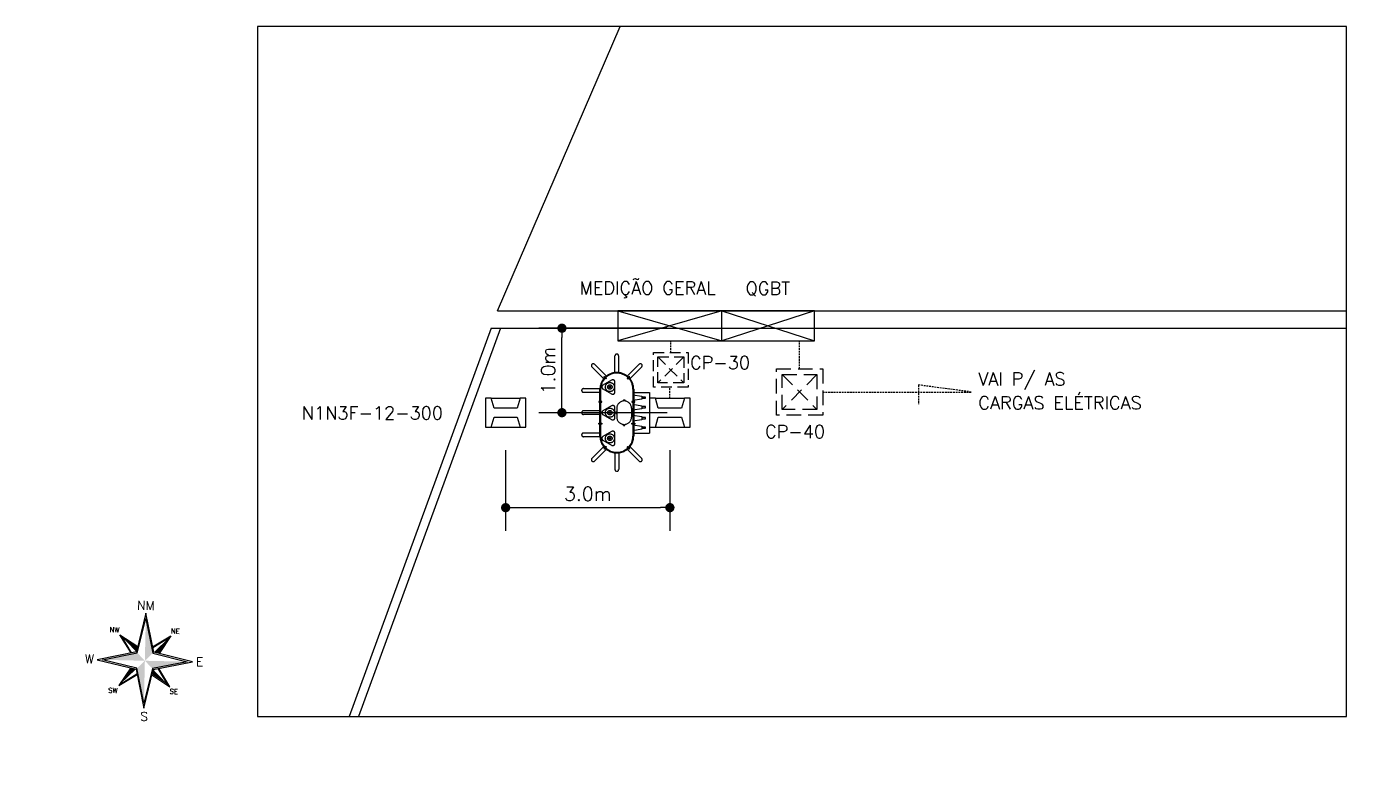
# Model space of a CAD drawing. Header units: metres. Extents: x 2259 to 2924, y 760 to 1225.
# Drawn here: x 2258.6 to 2441.1, y 759.6 to 863.6 of the extents above; entities that cross this region are included whole.
import ezdxf

# ---------------------------------------------------------------- set-up
doc = ezdxf.new("R2010")
doc.units = ezdxf.units.M
doc.linetypes.add('DASHED2', pattern=[0.375, 0.25, -0.125])
doc.linetypes.add('HIDDEN', pattern=[9.525, 6.35, -3.175])
for name, color, linetype in [('1 GERAL', 7, 'Continuous'), ('1 LAYOUT', 7, 'Continuous'), ('A.BASE', 7, 'Continuous'), ('A_BASE', 8, 'Continuous'), ('BASE ALAMO', 8, 'Continuous'), ('E-ELE-ENE-PS', 3, 'DASHED2')]:
    doc.layers.add(name, color=color, linetype=linetype)
doc.styles.add('COMPLEX', font='complex', dxfattribs={"oblique": 9})
doc.styles.add('ROMANS', font='ROMANS.SHX')

# ---------------------------------------------------------------- blocks, each defined once
blk = doc.blocks.new('A$C122654E6')
at = {"layer": 'BASE ALAMO'}
for p, q in [((12.83, 18.71), (10.01, 23.14)), ((18.62, 20.33), (23.05, 23.15)), ((10, 10.1), (14.43, 12.92)), ((23.05, 10.1), (20.23, 14.53))]:
    blk.add_line(p, q, dxfattribs=at)
for points in [[(29.64, 16.62), (18.91, 19), (16.53, 29.74), (14.14, 19), (3.41, 16.62), (14.14, 14.23), (16.53, 3.5), (18.91, 14.23)], [(14.4, 14.49), (4.81, 16.62), (14.4, 18.75), (16.53, 28.33), (18.66, 18.75), (28.24, 16.62), (18.66, 14.49), (16.53, 4.9)]]:
    blk.add_lwpolyline(points, close=True, dxfattribs=at)
for points in [[(12.67, 18.68), (9.51, 23.64), (14.47, 20.48)], [(18.58, 20.49), (23.54, 23.64), (20.39, 18.68)], [(12.66, 14.57), (9.51, 9.61), (14.47, 12.76)], [(18.58, 12.76), (23.55, 9.6), (20.39, 14.56)]]:
    blk.add_lwpolyline(points, dxfattribs=at)
for points in [[(18.66, 18.75), (16.53, 28.33), (16.53, 16.62)], [(14.14, 19), (14.44, 20.32), (10.01, 23.14)], [(23.05, 23.15), (18.91, 19), (20.23, 18.72)], [(14.4, 18.75), (4.81, 16.62), (16.53, 16.62)], [(14.4, 14.49), (16.53, 4.9), (16.53, 16.62)], [(28.24, 16.62), (16.53, 16.62), (18.66, 14.49)], [(14.14, 14.24), (10, 10.1), (12.82, 14.53)], [(18.91, 14.23), (23.05, 10.1), (18.62, 12.92)]]:
    blk.add_solid(points, dxfattribs=at)
at = {"layer": 'BASE ALAMO', "style": 'COMPLEX'}
for s, height, p in [('NM', 2.444, (14.09, 30.69)), ('NW', 1.368, (6.62, 24.3)), ('NE', 1.368, (23.56, 24.3)), ('W', 2.44, (0, 15.57)), ('E', 2.44, (30.65, 15.43)), ('SW', 1.368, (6.62, 7.53)), ('SE', 1.368, (23.56, 7.61)), ('S', 2.44, (15.62, 0))]:
    blk.add_text(s, height=height, dxfattribs=at).set_placement(p)
blk = doc.blocks.new('A$C18675DBF')
at = {"xscale": 0.15, "yscale": 0.15, "zscale": 0.15}
blk.add_blockref('A$C122654E6', (0, 0), dxfattribs=at)
blk = doc.blocks.new('A$C32460971')
at = {"layer": 'BASE ALAMO', "xscale": -18.55897982931856, "yscale": -18.52579631707249, "zscale": 18.55897982931856, "rotation": 219.1702798834592}
blk.add_blockref('A$C18675DBF', (31.6, -27.5), dxfattribs=at)
blk = doc.blocks.new('CATERR')
at = {"linetype": 'DASHED2', "ltscale": 0.5}
for p, q in [((-0.15, 0.15), (0.15, -0.15)), ((0.15, 0.15), (-0.15, -0.15))]:
    blk.add_line(p, q, dxfattribs=at)
for points in [[(-0.2, 0.2), (0.2, 0.2), (0.2, -0.2), (-0.2, -0.2)], [(-0.15, 0.15), (0.15, 0.15), (0.15, -0.15), (-0.15, -0.15)]]:
    blk.add_lwpolyline(points, close=True, dxfattribs=at)
at = {"flags": 1}
for tag in ['ALTURA', 'SUBGRUPO', 'SIMBOLO', 'GRUPO', 'COMPOSICAO', 'DESCRICAO', 'POTENCIA', 'FUNCAO', 'FATOR', 'RENDIMENTO', 'LAYER']:
    blk.add_attdef(tag, (0, 0), '', height=0.25, dxfattribs=at)
blk = doc.blocks.new('TRASNFORMADOR')
at = {"color": 0, "linetype": 'ByBlock', "ltscale": 0.5}
for p, q in [((-0.376, 0.766), (-0.376, 1.036)), ((-0.319, 0.767), (-0.319, 1.036)), ((-0.029, 0.766), (-0.029, 1.036)), ((0.029, 0.767), (0.029, 1.036)), ((0.319, 0.767), (0.319, 1.036)), ((0.376, 0.766), (0.376, 1.036)), ((-0.565, 0.671), (-0.758, 0.864)), ((-0.524, 0.712), (-0.717, 0.904)), ((0.524, 0.712), (0.717, 0.904)), ((0.565, 0.671), (0.758, 0.864)), ((-0.561, 0.716), (-0.569, 0.708)), ((-0.569, 0.708), (-0.537, 0.675)), ((-0.529, 0.683), (-0.561, 0.716)), ((-0.537, 0.675), (-0.529, 0.683)), ((0.367, 0.767), (-0.367, 0.767)), ((-0.178, 0.749), (-0.178, 0.795)), ((-0.178, 0.795), (-0.166, 0.795)), ((-0.166, 0.749), (-0.178, 0.749)), ((-0.166, 0.795), (-0.166, 0.749)), ((0.178, 0.795), (0.166, 0.795)), ((0.166, 0.795), (0.166, 0.749)), ((0.166, 0.749), (0.178, 0.749)), ((0.178, 0.749), (0.178, 0.795)), ((0.529, 0.683), (0.561, 0.716)), ((0.537, 0.675), (0.529, 0.683)), ((0.569, 0.708), (0.537, 0.675)), ((0.561, 0.716), (0.569, 0.708)), ((-0.617, 0.543), (-0.89, 0.543)), ((-0.617, 0.485), (-0.89, 0.485)), ((-0.011, 0.514), (-0.069, 0.514)), ((-0.011, 0.531), (-0.011, 0.514)), ((-0.011, 0.531), (0.011, 0.531)), ((-0.011, 0.525), (-0.011, 0.525)), ((0.011, 0.531), (0.011, 0.514)), ((0.069, 0.514), (0.011, 0.514)), ((0.617, 0.543), (0.89, 0.543)), ((0.617, 0.485), (0.89, 0.485)), ((-0.565, 0.357), (-0.758, 0.164)), ((-0.524, 0.316), (-0.717, 0.124)), ((-0.569, 0.32), (-0.537, 0.353)), ((-0.561, 0.312), (-0.569, 0.32)), ((-0.529, 0.345), (-0.561, 0.312)), ((-0.537, 0.353), (-0.529, 0.345)), ((0.367, 0.261), (-0.367, 0.261)), ((-0.319, 0.261), (-0.319, 0)), ((-0.259, 0.124), (-0.282, 0.261)), ((-0.189, 0.261), (-0.212, 0.124)), ((-0.201, 0.411), (-0.183, 0.411)), ((-0.201, 0.411), (-0.201, 0.388)), ((-0.201, 0.388), (-0.183, 0.388)), ((-0.195, 0.411), (-0.195, 0.411)), ((-0.178, 0.279), (-0.166, 0.279)), ((-0.178, 0.233), (-0.178, 0.279)), ((-0.166, 0.233), (-0.178, 0.233)), ((-0.166, 0.279), (-0.166, 0.233)), ((-0.11, 0.124), (-0.133, 0.261)), ((-0.011, 0.284), (-0.069, 0.284)), ((-0.039, 0.261), (-0.062, 0.124)), ((-0.011, 0.267), (-0.011, 0.284)), ((-0.011, 0.273), (-0.011, 0.273)), ((-0.011, 0.267), (0.011, 0.267)), ((0.069, 0.284), (0.011, 0.284)), ((0.011, 0.267), (0.011, 0.284)), ((0.062, 0.124), (0.039, 0.261)), ((0.133, 0.261), (0.11, 0.124)), ((0.178, 0.279), (0.166, 0.279)), ((0.166, 0.279), (0.166, 0.233)), ((0.166, 0.233), (0.178, 0.233)), ((0.178, 0.233), (0.178, 0.279)), ((0.201, 0.411), (0.183, 0.411)), ((0.201, 0.388), (0.183, 0.388)), ((0.212, 0.124), (0.189, 0.261)), ((0.195, 0.411), (0.195, 0.411)), ((0.201, 0.411), (0.201, 0.388)), ((0.282, 0.261), (0.259, 0.124)), ((0.319, 0.261), (0.319, 0)), ((0.524, 0.316), (0.717, 0.124)), ((0.537, 0.353), (0.529, 0.345)), ((0.529, 0.345), (0.561, 0.312)), ((0.569, 0.32), (0.537, 0.353)), ((0.561, 0.312), (0.569, 0.32)), ((0.565, 0.357), (0.758, 0.164)), ((0.319, 0), (-0.319, 0)), ((-0.212, 0.124), (-0.259, 0.124)), ((-0.244, 0.124), (-0.244, 0.066)), ((-0.244, 0.066), (-0.227, 0.066)), ((-0.227, 0.066), (-0.227, 0.124)), ((-0.062, 0.124), (-0.11, 0.124)), ((-0.095, 0.124), (-0.095, 0.066)), ((-0.095, 0.066), (-0.077, 0.066)), ((-0.077, 0.066), (-0.077, 0.124)), ((0.11, 0.124), (0.062, 0.124)), ((0.077, 0.124), (0.077, 0.066)), ((0.077, 0.066), (0.095, 0.066)), ((0.095, 0.066), (0.095, 0.124)), ((0.259, 0.124), (0.212, 0.124)), ((0.227, 0.124), (0.227, 0.066)), ((0.227, 0.066), (0.244, 0.066)), ((0.244, 0.066), (0.244, 0.124))]:
    blk.add_line(p, q, dxfattribs=at)
for points in [[(0.367, 0.778, -0.414214), (0.631, 0.514, -0.414214), (0.367, 0.25), (-0.367, 0.25, -0.414214), (-0.631, 0.514, -0.414214), (-0.367, 0.778)], [(-0.432, 0.731), (-0.51, 0.595, 0.57735), (-0.48, 0.543), (-0.324, 0.543, 0.57735), (-0.294, 0.595), (-0.372, 0.731, 0.57735)], [(-0.03, 0.731), (-0.108, 0.595, 0.57735), (-0.078, 0.543), (0.078, 0.543, 0.57735), (0.108, 0.595), (0.03, 0.731, 0.57735)], [(0.372, 0.731), (0.294, 0.595, 0.57735), (0.324, 0.543), (0.48, 0.543, 0.57735), (0.51, 0.595), (0.432, 0.731, 0.57735)]]:
    blk.add_lwpolyline(points, format="xyb", close=True, dxfattribs=at)
for centre, radius in [((-0.402, 0.623), 0.0711), ((-0.402, 0.623), 0.0347), ((-0.402, 0.623), 0.0117), ((0, 0.623), 0.0711), ((0, 0.623), 0.0347), ((0, 0.623), 0.0117), ((0.402, 0.623), 0.0711), ((0.402, 0.623), 0.0347), ((0.402, 0.623), 0.0117)]:
    blk.add_circle(centre, radius, dxfattribs=at)
for centre, radius, start, end in [((-0.348, 1.036), 0.0287, 0, 180), ((0, 1.036), 0.0287, 0, 180), ((0.348, 1.036), 0.0287, 0, 180), ((-0.737, 0.884), 0.0287, 45, 225), ((0.737, 0.884), 0.0287, 315, 135), ((-0.367, 0.514), 0.253, 90, 180), ((0.367, 0.514), 0.253, 0, 90), ((-0.89, 0.514), 0.0287, 90, 270), ((-0.367, 0.514), 0.253, 180, 270), ((-0.069, 0.399), 0.115, 90, 174.2608), ((0.069, 0.399), 0.115, 5.7392, 90), ((0.367, 0.514), 0.253, 270, 0), ((0.89, 0.514), 0.0287, 270, 90), ((-0.069, 0.399), 0.115, 185.7392, 270), ((0.069, 0.399), 0.115, 270, 354.2608), ((-0.737, 0.144), 0.0287, 135, 315), ((0.737, 0.144), 0.0287, 225, 45)]:
    blk.add_arc(centre, radius, start, end, dxfattribs=at)
blk = doc.blocks.new('_DOT')
at = {"color": 0, "linetype": 'ByBlock'}
blk.add_line((-0.5, 0), (-1, 0), dxfattribs=at)
at = {"color": 0, "linetype": 'ByBlock', "const_width": 0.5}
blk.add_lwpolyline([(-0.25, 0, 1), (0.25, 0, 1)], format="xyb", close=True, dxfattribs=at)

msp = doc.modelspace()

# ---------------------------------------------------------------- linework, layer by layer
msp.add_line((2354.73, 824.28), (2340.33, 820.12))
for points in [[(2340.33, 824.28), (2340.33, 820.12), (2354.73, 820.12), (2354.73, 824.28), (2340.33, 824.28), (2354.73, 820.12)], [(2354.73, 820.12), (2367.53, 820.12), (2367.53, 824.28), (2354.73, 824.28), (2367.53, 820.12), (2367.53, 824.28), (2354.73, 820.12)]]:
    msp.add_lwpolyline(points)
at = {"layer": '1 GERAL', "color": 4}
for p, q in [((2322.83, 812.2), (2326.83, 812.2)), ((2345.53, 812.2), (2349.53, 812.2)), ((2322.83, 808.2), (2326.83, 808.2)), ((2345.53, 808.2), (2349.53, 808.2))]:
    msp.add_line(p, q, dxfattribs=at)
for points in [[(2327.63, 812.2), (2326.83, 812.2), (2326.43, 810.84), (2323.23, 810.84), (2322.83, 812.2), (2322.03, 812.2), (2322.03, 808.2), (2322.83, 808.2), (2323.23, 809.56), (2326.43, 809.56), (2326.83, 808.2), (2327.63, 808.2)], [(2350.33, 812.2), (2349.53, 812.2), (2349.13, 810.84), (2345.93, 810.84), (2345.53, 812.2), (2344.73, 812.2), (2344.73, 808.2), (2345.53, 808.2), (2345.93, 809.56), (2349.13, 809.56), (2349.53, 808.2), (2350.33, 808.2)]]:
    msp.add_lwpolyline(points, close=True, dxfattribs=at)
at = {"layer": 'A.BASE'}
for p, q in [((2323.72, 824.28), (2340.64, 863.61)), ((2323.72, 824.28), (2441.06, 824.28)), ((2323.72, 824.28, 1098.11), (2441.06, 824.28, 1000.27)), ((2322.84, 821.88), (2303.19, 768.18)), ((2324.12, 821.88), (2304.47, 768.18)), ((2322.84, 821.88), (2441.06, 821.88)), ((2347.13, 821.88), (2329.41, 821.88)), ((2332.61, 811.48), (2332.61, 820.6)), ((2347.13, 810.2), (2329.41, 810.2)), ((2324.83, 805), (2324.83, 793.87)), ((2347.53, 805), (2347.53, 793.87)), ((2326.11, 797.07), (2346.25, 797.07))]:
    msp.add_line(p, q, dxfattribs=at)
at = {"layer": 'A_BASE'}
msp.add_lwpolyline([(2290.54, 863.61), (2290.54, 768.18), (2441.06, 768.18), (2441.06, 863.61)], close=True, dxfattribs=at)
at = {"layer": 'E-ELE-ENE-PS', "linetype": 'DASHED2'}
for p, q in [((2347.66, 818.51), (2347.66, 820.12)), ((2365.46, 816.26), (2365.46, 820.12)), ((2389.18, 813.06), (2381.9, 814.03)), ((2381.9, 814.03), (2381.9, 811.37)), ((2347.53, 812.2), (2347.53, 813.71)), ((2368.66, 813.06), (2389.18, 813.06))]:
    msp.add_line(p, q, dxfattribs=at)

# ---------------------------------------------------------------- block references
at = {"layer": '1 LAYOUT', "linetype": 'HIDDEN', "xscale": 8.826086956520157, "yscale": 8.826086956520157, "zscale": 8.826086956520157, "rotation": 89.99999999999997}
msp.add_blockref('TRASNFORMADOR', (2344.73, 810.2), dxfattribs=at)
at = {"layer": 'A.BASE', "xscale": 1.28, "yscale": 1.28, "zscale": 1.28}
for p, rotation in [((2332.61, 821.88), 90), ((2332.61, 810.2), 270), ((2324.83, 797.07), 180)]:
    msp.add_blockref('_DOT', p, dxfattribs=dict(at, rotation=rotation))
msp.add_blockref('_DOT', (2347.53, 797.07), dxfattribs=at)
at = {"layer": 'BASE ALAMO', "xscale": 0.179990641394609, "yscale": 0.1799906492105947, "zscale": 0.1799906393319668, "rotation": 319.5756360206701}
msp.add_blockref('A$C32460971', (2265.38, 775.23), dxfattribs=at)
at = {"layer": 'E-ELE-ENE-PS', "linetype": 'DASHED2'}
for p, xscale, yscale, zscale in [((2347.66, 816.11), 12, 12, 12), ((2365.46, 813.06), 16, 16, 16)]:
    msp.add_blockref('CATERR', p, dxfattribs=dict(at, xscale=xscale, yscale=yscale, zscale=zscale))

# ---------------------------------------------------------------- texts
at = {"linetype": 'Continuous', "style": 'ROMANS'}
for s, p in [('MEDIÇÃO GERAL', (2335.03, 826.55)), ('QGBT', (2358, 826.5)), ('CP-30', (2350.31, 816.22)), ('VAI P/ AS', (2390.16, 813.97)), ('CARGAS ELÉTRICAS', (2390.16, 810.67)), ('N1N3F-12-300', (2296.65, 809.27)), ('CP-40', (2360.68, 806.7))]:
    msp.add_text(s, height=1.792, dxfattribs=at).set_placement(p)
at = {"layer": 'A.BASE', "insert": (2330.69, 816.04), "char_height": 1.92, "attachment_point": 5, "rotation": 90, "style": 'ROMANS'}
msp.add_mtext('\\A1;1.0m', dxfattribs=at)
at = {"layer": 'A.BASE', "insert": (2336.18, 798.99), "char_height": 1.92, "attachment_point": 5, "style": 'ROMANS'}
msp.add_mtext('\\A1;3.0m', dxfattribs=at)

doc.saveas('drawing.dxf')
